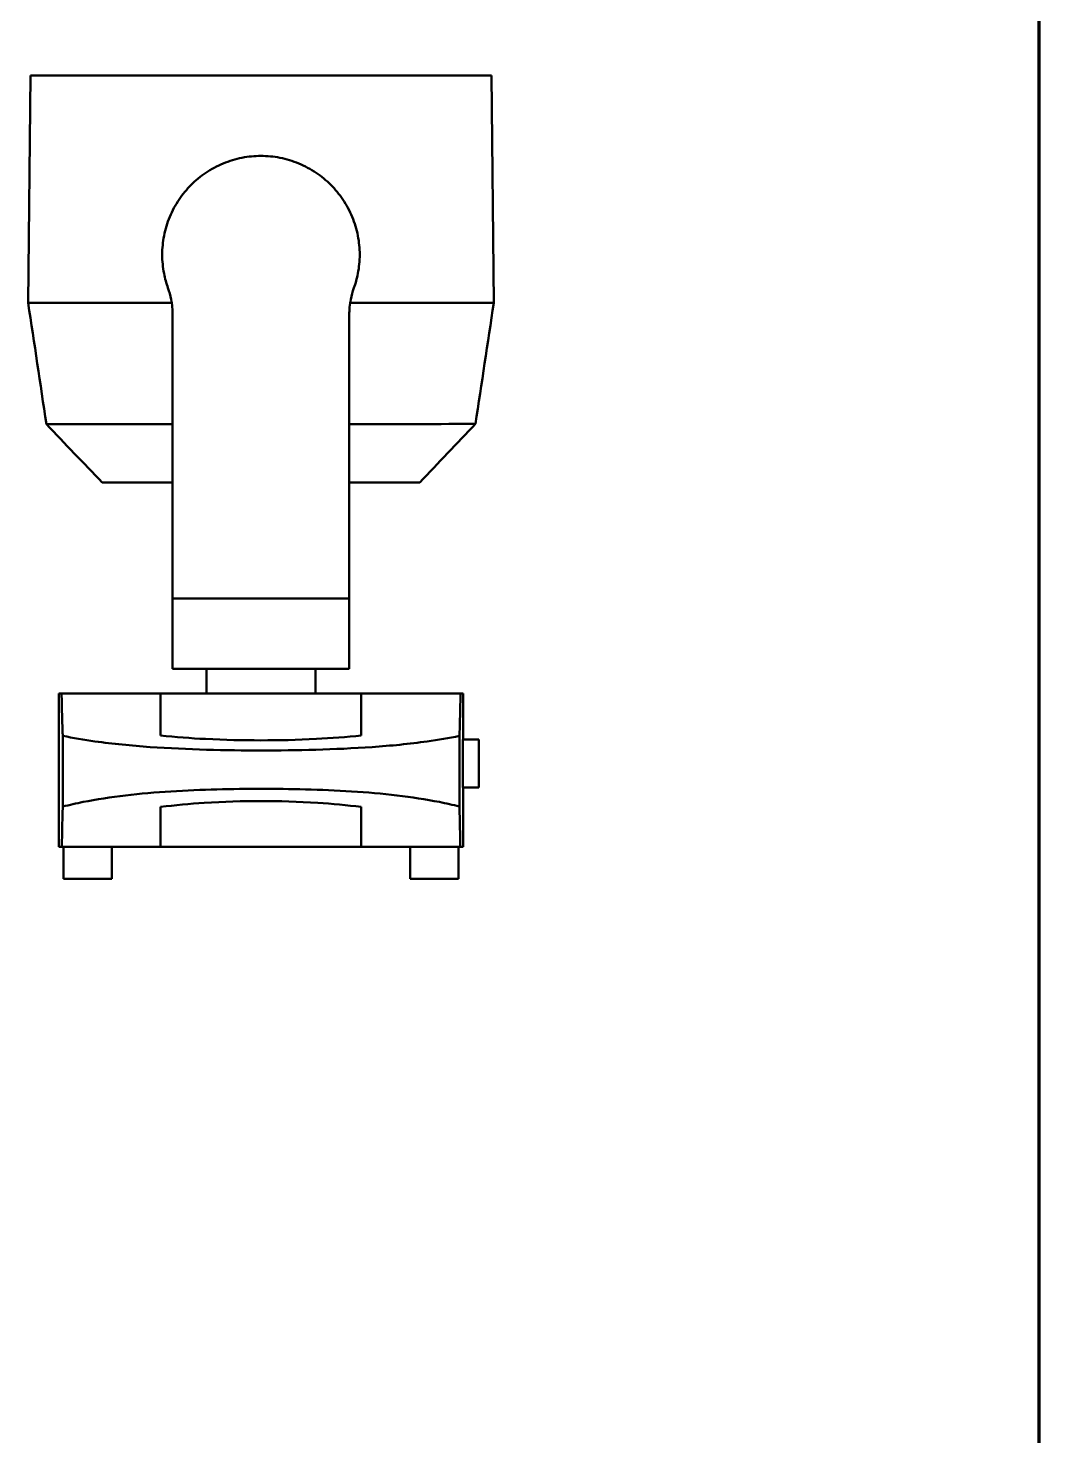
# Model space of a CAD drawing. Header units: millimetres. Extents: x 20 to 2980, y 20 to 2980.
# Drawn here: x 2351 to 2980, y 897 to 1774 of the extents above; entities that cross this region are included whole.
import ezdxf

# ---------------------------------------------------------------- set-up
doc = ezdxf.new("R2010")
doc.units = ezdxf.units.MM
doc.layers.add('Border (ANSI)', color=7, linetype='Continuous', lineweight=70)
doc.layers.add('Visible (ISO)', color=7, linetype='Continuous', lineweight=50)

# ---------------------------------------------------------------- blocks, each defined once
blk = doc.blocks.new('Borders Chauvet')
at = {"layer": 'Border (ANSI)'}
blk.add_line((2980, 2980), (2980, 20), dxfattribs=at)

msp = doc.modelspace()

# ---------------------------------------------------------------- linework, layer by layer
at = {"layer": 'Visible (ISO)'}
for p, q in [((2352, 1744.28), (2350.5, 1602.78)), ((2352, 1744.28), (2639, 1744.28)), ((2639, 1744.28), (2640.5, 1602.78)), ((2350.5, 1602.78), (2439.93, 1602.78)), ((2551.07, 1602.78), (2640.5, 1602.78)), ((2440.5, 1418.56), (2440.5, 1595.26)), ((2550.5, 1595.26), (2550.5, 1418.56)), ((2440.5, 1490.78), (2396.6, 1490.78)), ((2594.4, 1490.78), (2550.5, 1490.78)), ((2440.5, 1418.56), (2440.5, 1374.78)), ((2440.5, 1418.56), (2550.5, 1418.56)), ((2550.5, 1374.78), (2550.5, 1418.56)), ((2440.5, 1374.78), (2550.5, 1374.78)), ((2461.5, 1374.78), (2461.5, 1359.43)), ((2529.5, 1374.78), (2529.5, 1359.43)), ((2369.52, 1359.43), (2371.34, 1359.43)), ((2369.52, 1359.43), (2369.52, 1263.78)), ((2371.34, 1359.43), (2433, 1359.43)), ((2558, 1359.43), (2433, 1359.43)), ((2433, 1333.18), (2433, 1359.43)), ((2558, 1359.43), (2619.77, 1359.43)), ((2558, 1359.43), (2558, 1333.18)), ((2619.77, 1359.43), (2621.5, 1359.43)), ((2621.5, 1330.77), (2621.5, 1359.43)), ((2372.05, 1288.92), (2372.05, 1333)), ((2619.12, 1332.97), (2619.12, 1288.96)), ((2621.34, 1330.77), (2631.12, 1330.77)), ((2621.34, 1300.77), (2621.34, 1330.77)), ((2631.12, 1330.77), (2631.12, 1300.77)), ((2621.34, 1300.77), (2631.12, 1300.77)), ((2621.5, 1263.78), (2621.5, 1300.77)), ((2433, 1263.78), (2433, 1288.7)), ((2558, 1288.7), (2558, 1263.78)), ((2369.52, 1263.78), (2371.49, 1263.78)), ((2371.49, 1263.78), (2433, 1263.78)), ((2372.42, 1243.97), (2372.42, 1263.78)), ((2402.58, 1243.97), (2402.58, 1263.78)), ((2433, 1263.78), (2558, 1263.78)), ((2558, 1263.78), (2619.63, 1263.78)), ((2588.42, 1263.78), (2588.42, 1243.97)), ((2618.58, 1263.78), (2618.58, 1243.97)), ((2621.5, 1263.78), (2619.63, 1263.78)), ((2402.58, 1243.97), (2372.42, 1243.97)), ((2588.42, 1243.97), (2618.58, 1243.97))]:
    msp.add_line(p, q, dxfattribs=at)
for major_axis, start_param, end_param in [((-133.63, -0.06), 0.000152, 1.14662), ((133.63, 0.06), 5.136565, 6.283248)]:
    msp.add_ellipse((2495.5, 1527.26), major_axis=major_axis, ratio=0.000437, start_param=start_param, end_param=end_param, dxfattribs=at)
for points, knots in [([(2553.42, 1612.08), (2554.45, 1614.99), (2555.27, 1617.96), (2556.63, 1624.92), (2557, 1628.91), (2557, 1636.64), (2556.63, 1640.63), (2555.08, 1648.57), (2553.89, 1652.52), (2550.75, 1660.1), (2548.8, 1663.73), (2544.28, 1670.45), (2541.72, 1673.53), (2536.26, 1678.99), (2533.17, 1681.56), (2526.46, 1686.07), (2522.82, 1688.03), (2515.25, 1691.16), (2511.3, 1692.35), (2503.36, 1693.91), (2499.36, 1694.28), (2491.64, 1694.28), (2487.65, 1693.91), (2479.71, 1692.35), (2475.76, 1691.16), (2468.18, 1688.03), (2464.55, 1686.07), (2457.83, 1681.56), (2454.75, 1678.99), (2449.29, 1673.53), (2446.72, 1670.45), (2442.21, 1663.73), (2440.25, 1660.1), (2437.11, 1652.52), (2435.93, 1648.57), (2434.37, 1640.63), (2434, 1636.64), (2434, 1628.91), (2434.37, 1624.92), (2435.74, 1617.96), (2436.55, 1614.99), (2437.59, 1612.08)], [-29.831401, -29.831401, -29.831401, -29.831401, -28.960043, -28.960043, -27.801629, -27.801629, -26.643099, -26.643099, -25.484569, -25.484569, -24.326039, -24.326039, -23.167509, -23.167509, -22.009194, -22.009194, -20.850879, -20.850879, -19.692564, -19.692564, -18.534249, -18.534249, -17.375934, -17.375934, -16.217619, -16.217619, -15.059303, -15.059303, -13.900988, -13.900988, -12.742458, -12.742458, -11.583928, -11.583928, -10.425398, -10.425398, -9.266868, -9.266868, -8.108474, -8.108474, -7.237099, -7.237099, -7.237099, -7.237099]), ([(2437.59, 1612.08), (2438.43, 1609.72), (2439.09, 1607.31), (2440.2, 1601.65), (2440.5, 1598.4), (2440.5, 1595.26)], [20.951898, 20.951898, 20.951898, 20.951898, 21.660263, 21.660263, 22.602069, 22.602069, 22.602069, 22.602069]), ([(2550.5, 1595.26), (2550.5, 1598.4), (2550.8, 1601.65), (2551.91, 1607.31), (2552.57, 1609.72), (2553.42, 1612.08)], [7.533868, 7.533868, 7.533868, 7.533868, 8.475673, 8.475673, 9.184038, 9.184038, 9.184038, 9.184038]), ([(2372.05, 1333), (2372.03, 1333.52), (2372, 1334.05), (2371.85, 1337.71), (2371.73, 1341.24), (2371.53, 1348.76), (2371.44, 1353.01), (2371.36, 1358.23), (2371.35, 1358.83), (2371.34, 1359.43)], [-8.259283, -8.259283, -8.259283, -8.259283, -7.980124, -7.980124, -6.383667, -6.383667, -4.78775, -4.78775, -4.583266, -4.583266, -4.583266, -4.583266]), ([(2619.12, 1332.97), (2619.14, 1333.5), (2619.16, 1334.04), (2619.3, 1337.71), (2619.41, 1341.24), (2619.59, 1348.76), (2619.67, 1353.01), (2619.75, 1358.23), (2619.76, 1358.83), (2619.77, 1359.43)], [17.274552, 17.274552, 17.274552, 17.274552, 17.560323, 17.560323, 19.156674, 19.156674, 20.752575, 20.752575, 20.957039, 20.957039, 20.957039, 20.957039]), ([(2372.05, 1333), (2378.53, 1331.66), (2385.25, 1330.53), (2403.25, 1328), (2414.81, 1326.87), (2438.18, 1325.23), (2450.01, 1324.71), (2473.28, 1324.04), (2484.73, 1323.91), (2506.59, 1323.91), (2518.02, 1324.04), (2541.25, 1324.7), (2553.05, 1325.22), (2576.38, 1326.86), (2587.92, 1327.98), (2605.91, 1330.5), (2612.63, 1331.63), (2619.12, 1332.97)], [-24.983523, -24.983523, -24.983523, -24.983523, -22.953191, -22.953191, -19.670615, -19.670615, -16.388038, -16.388038, -13.105462, -13.105462, -9.829096, -9.829096, -6.552731, -6.552731, -3.276365, -3.276365, -1.245767, -1.245767, -1.245767, -1.245767]), ([(2558, 1333.18), (2548.69, 1332.22), (2539.31, 1331.54), (2518.24, 1330.47), (2506.62, 1330.21), (2484.4, 1330.21), (2472.78, 1330.47), (2451.72, 1331.53), (2442.32, 1332.22), (2433, 1333.18)], [7.372979, 7.372979, 7.372979, 7.372979, 10.005567, 10.005567, 13.340756, 13.340756, 16.672911, 16.672911, 19.308247, 19.308247, 19.308247, 19.308247]), ([(2619.12, 1288.96), (2614.92, 1290.05), (2610.73, 1290.99), (2598.27, 1293.48), (2589.39, 1294.83), (2571.01, 1296.99), (2561.52, 1297.8), (2542.39, 1299.01), (2532.75, 1299.41), (2513.83, 1299.92), (2504.54, 1300.03), (2486.81, 1300.03), (2477.52, 1299.92), (2458.59, 1299.41), (2448.95, 1299.01), (2429.83, 1297.8), (2420.33, 1296.99), (2401.95, 1294.83), (2393.07, 1293.48), (2380.55, 1290.97), (2376.3, 1290.02), (2372.05, 1288.92)], [7.325159, 7.325159, 7.325159, 7.325159, 8.634694, 8.634694, 11.294445, 11.294445, 13.954195, 13.954195, 16.613946, 16.613946, 19.273697, 19.273697, 21.933447, 21.933447, 24.593198, 24.593198, 27.252948, 27.252948, 29.912699, 29.912699, 31.240699, 31.240699, 31.240699, 31.240699]), ([(2433, 1288.7), (2442.01, 1289.87), (2451.13, 1290.7), (2472.19, 1292.05), (2484.1, 1292.38), (2506.92, 1292.38), (2518.84, 1292.05), (2539.9, 1290.7), (2549.01, 1289.86), (2558, 1288.7)], [7.677417, 7.677417, 7.677417, 7.677417, 10.265548, 10.265548, 13.687397, 13.687397, 17.113439, 17.113439, 19.697972, 19.697972, 19.697972, 19.697972]), ([(2371.49, 1263.78), (2371.53, 1266.58), (2371.57, 1269.3), (2371.68, 1275.91), (2371.77, 1279.62), (2371.92, 1285.01), (2371.98, 1287.03), (2372.05, 1288.92)], [-41.318687, -41.318687, -41.318687, -41.318687, -40.42971, -40.42971, -39.036173, -39.036173, -38.144898, -38.144898, -38.144898, -38.144898]), ([(2619.63, 1263.78), (2619.6, 1266.59), (2619.56, 1269.3), (2619.45, 1275.92), (2619.38, 1279.63), (2619.24, 1285.03), (2619.18, 1287.06), (2619.12, 1288.96)], [25.595497, 25.595497, 25.595497, 25.595497, 26.484903, 26.484903, 27.878585, 27.878585, 28.776406, 28.776406, 28.776406, 28.776406])]:
    msp.add_open_spline(points, degree=3, knots=knots, dxfattribs=at)
for points in [[(2361.87, 1527.2), (2358.08, 1552.39), (2354.29, 1577.58), (2350.5, 1602.78)], [(2640.5, 1602.78), (2636.71, 1577.63), (2632.93, 1552.48), (2629.14, 1527.33)], [(2396.6, 1490.78), (2385.03, 1502.92), (2373.45, 1515.06), (2361.87, 1527.2)], [(2629.13, 1527.33), (2617.56, 1515.14), (2605.98, 1502.96), (2594.4, 1490.78)]]:
    msp.add_open_spline(points, degree=3, dxfattribs=at)

# ---------------------------------------------------------------- block references
msp.add_blockref('Borders Chauvet', (0, 0))

doc.saveas('drawing.dxf')
